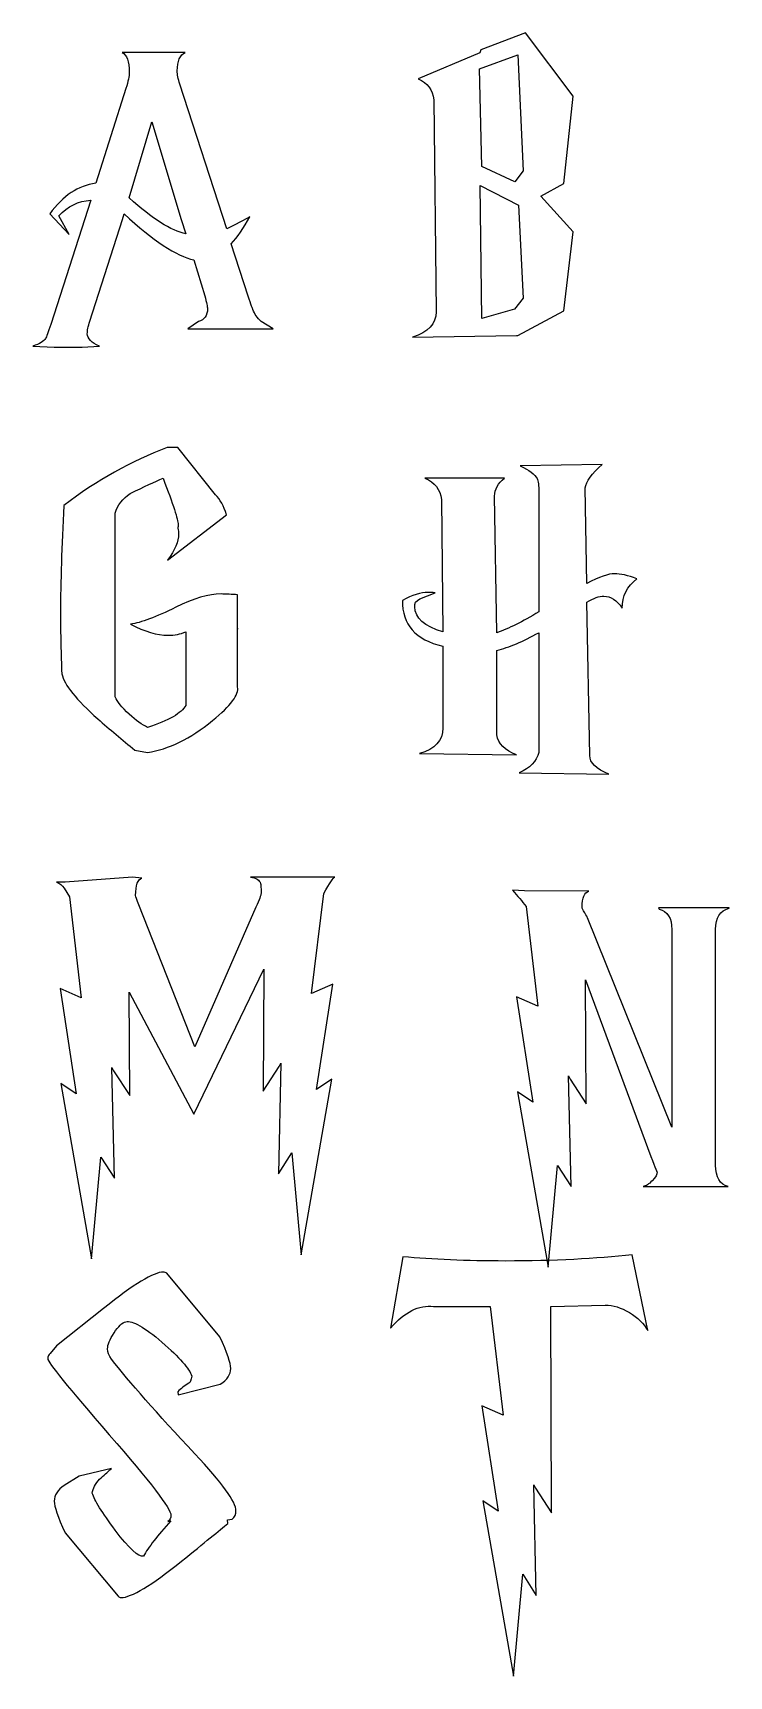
# Model space of a CAD drawing. Header units: centimetres. Extents: x -8.9 to 7.6, y -12.9 to 13.1.
# Drawn here: x -8.86 to -4.02, y 1.6 to 13.02 of the extents above; entities that cross this region are included whole.
import ezdxf

# ---------------------------------------------------------------- set-up
doc = ezdxf.new("R2010")
doc.units = ezdxf.units.CM
doc.header["$MEASUREMENT"] = 0
doc.layers.add('Layer 1', color=7, linetype='Continuous')

msp = doc.modelspace()

# ---------------------------------------------------------------- linework, layer by layer
at = {"layer": 'Layer 1', "color": 250}
for points, knots in [([(-5.107, 11.636), (-5.107, 11.636), (-5.172, 11.087), (-5.172, 11.087), (-5.172, 11.087), (-5.172, 11.087), (-5.491, 10.916), (-5.491, 10.916), (-5.491, 10.916), (-5.491, 10.916), (-5.5, 10.916), (-5.5, 10.916), (-5.5, 10.916), (-5.5, 10.916), (-6.223, 10.904), (-6.223, 10.904), (-6.223, 10.904), (-6.114, 10.938), (-6.06, 10.997), (-6.06, 11.081), (-6.06, 11.081), (-6.06, 11.081), (-6.075, 12.554), (-6.075, 12.554), (-6.075, 12.554), (-6.083, 12.623), (-6.119, 12.672), (-6.184, 12.701), (-6.184, 12.701), (-6.184, 12.701), (-5.756, 12.881), (-5.756, 12.881), (-5.756, 12.881), (-5.756, 12.881), (-5.75, 12.902), (-5.75, 12.902), (-5.75, 12.902), (-5.75, 12.902), (-5.438, 13.02), (-5.438, 13.02), (-5.438, 13.02), (-5.438, 13.02), (-5.107, 12.58), (-5.107, 12.58), (-5.107, 12.58), (-5.107, 12.58), (-5.172, 11.972), (-5.172, 11.972), (-5.172, 11.972), (-5.172, 11.972), (-5.331, 11.884), (-5.331, 11.884), (-5.331, 11.884), (-5.331, 11.884), (-5.107, 11.636), (-5.107, 11.636)], [0, 0, 0, 0, 0.066667, 0.066667, 0.066667, 0.066667, 0.133333, 0.133333, 0.133333, 0.133333, 0.2, 0.2, 0.2, 0.2, 0.266667, 0.266667, 0.266667, 0.266667, 0.333333, 0.333333, 0.333333, 0.333333, 0.4, 0.4, 0.4, 0.4, 0.466667, 0.466667, 0.466667, 0.466667, 0.533333, 0.533333, 0.533333, 0.533333, 0.6, 0.6, 0.6, 0.6, 0.666667, 0.666667, 0.666667, 0.666667, 0.733333, 0.733333, 0.733333, 0.733333, 0.8, 0.8, 0.8, 0.8, 0.866667, 0.866667, 0.866667, 0.866667, 1, 1, 1, 1]), ([(-8.61, 11.618), (-8.61, 11.618), (-8.743, 11.763), (-8.743, 11.763), (-8.743, 11.763), (-8.653, 11.887), (-8.546, 11.958), (-8.424, 11.975), (-8.424, 11.975), (-8.424, 11.975), (-8.215, 12.634), (-8.215, 12.634), (-8.215, 12.634), (-8.199, 12.683), (-8.191, 12.72), (-8.191, 12.746), (-8.191, 12.746), (-8.191, 12.821), (-8.208, 12.867), (-8.241, 12.884), (-8.241, 12.884), (-8.241, 12.884), (-7.802, 12.884), (-7.802, 12.884), (-7.802, 12.884), (-7.839, 12.867), (-7.858, 12.823), (-7.858, 12.755), (-7.858, 12.755), (-7.858, 12.731), (-7.852, 12.7), (-7.84, 12.663), (-7.84, 12.663), (-7.84, 12.663), (-7.514, 11.657), (-7.514, 11.657), (-7.514, 11.657), (-7.481, 11.673), (-7.427, 11.701), (-7.353, 11.742), (-7.353, 11.742), (-7.396, 11.662), (-7.44, 11.599), (-7.483, 11.553), (-7.483, 11.553), (-7.483, 11.553), (-7.366, 11.19), (-7.366, 11.19), (-7.366, 11.19), (-7.346, 11.129), (-7.334, 11.098), (-7.332, 11.096), (-7.332, 11.096), (-7.32, 11.066), (-7.302, 11.038), (-7.276, 11.014), (-7.276, 11.014), (-7.276, 11.014), (-7.191, 10.963), (-7.191, 10.963), (-7.191, 10.963), (-7.191, 10.963), (-7.784, 10.963), (-7.784, 10.963), (-7.784, 10.963), (-7.784, 10.963), (-7.71, 11.014), (-7.71, 11.014), (-7.71, 11.014), (-7.669, 11.024), (-7.648, 11.054), (-7.648, 11.104), (-7.648, 11.104), (-7.648, 11.116), (-7.654, 11.145), (-7.667, 11.191), (-7.667, 11.191), (-7.667, 11.191), (-7.743, 11.442), (-7.743, 11.442), (-7.743, 11.442), (-7.865, 11.468), (-8.026, 11.575), (-8.226, 11.762), (-8.226, 11.762), (-8.226, 11.762), (-8.239, 11.722), (-8.239, 11.722), (-8.239, 11.722), (-8.239, 11.722), (-8.466, 11.016), (-8.466, 11.016), (-8.466, 11.016), (-8.477, 10.979), (-8.483, 10.949), (-8.483, 10.928), (-8.483, 10.928), (-8.483, 10.894), (-8.455, 10.866), (-8.398, 10.842), (-8.398, 10.842), (-8.398, 10.842), (-8.519, 10.836), (-8.519, 10.836), (-8.519, 10.836), (-8.519, 10.836), (-8.713, 10.836), (-8.713, 10.836), (-8.713, 10.836), (-8.713, 10.836), (-8.861, 10.842), (-8.861, 10.842), (-8.861, 10.842), (-8.814, 10.858), (-8.784, 10.876), (-8.773, 10.895), (-8.773, 10.895), (-8.767, 10.905), (-8.755, 10.938), (-8.737, 10.993), (-8.737, 10.993), (-8.737, 10.993), (-8.459, 11.857), (-8.459, 11.857), (-8.459, 11.857), (-8.544, 11.851), (-8.618, 11.815), (-8.681, 11.748), (-8.681, 11.748), (-8.681, 11.748), (-8.61, 11.618), (-8.61, 11.618)], [0, 0, 0, 0, 0.029412, 0.029412, 0.029412, 0.029412, 0.058824, 0.058824, 0.058824, 0.058824, 0.088235, 0.088235, 0.088235, 0.088235, 0.117647, 0.117647, 0.117647, 0.117647, 0.147059, 0.147059, 0.147059, 0.147059, 0.176471, 0.176471, 0.176471, 0.176471, 0.205882, 0.205882, 0.205882, 0.205882, 0.235294, 0.235294, 0.235294, 0.235294, 0.264706, 0.264706, 0.264706, 0.264706, 0.294118, 0.294118, 0.294118, 0.294118, 0.323529, 0.323529, 0.323529, 0.323529, 0.352941, 0.352941, 0.352941, 0.352941, 0.382353, 0.382353, 0.382353, 0.382353, 0.411765, 0.411765, 0.411765, 0.411765, 0.441176, 0.441176, 0.441176, 0.441176, 0.470588, 0.470588, 0.470588, 0.470588, 0.5, 0.5, 0.5, 0.5, 0.529412, 0.529412, 0.529412, 0.529412, 0.558824, 0.558824, 0.558824, 0.558824, 0.588235, 0.588235, 0.588235, 0.588235, 0.617647, 0.617647, 0.617647, 0.617647, 0.647059, 0.647059, 0.647059, 0.647059, 0.676471, 0.676471, 0.676471, 0.676471, 0.705882, 0.705882, 0.705882, 0.705882, 0.735294, 0.735294, 0.735294, 0.735294, 0.764706, 0.764706, 0.764706, 0.764706, 0.794118, 0.794118, 0.794118, 0.794118, 0.823529, 0.823529, 0.823529, 0.823529, 0.852941, 0.852941, 0.852941, 0.852941, 0.882353, 0.882353, 0.882353, 0.882353, 0.911765, 0.911765, 0.911765, 0.911765, 0.941176, 0.941176, 0.941176, 0.941176, 1, 1, 1, 1]), ([(-5.759, 12.769), (-5.759, 12.769), (-5.742, 12.091), (-5.742, 12.091), (-5.742, 12.091), (-5.742, 12.091), (-5.513, 11.984), (-5.513, 11.984), (-5.513, 11.984), (-5.513, 11.984), (-5.455, 12.061), (-5.455, 12.061), (-5.455, 12.061), (-5.455, 12.061), (-5.491, 12.868), (-5.491, 12.868), (-5.491, 12.868), (-5.491, 12.868), (-5.759, 12.769), (-5.759, 12.769)], [0, 0, 0, 0, 0.166667, 0.166667, 0.166667, 0.166667, 0.333333, 0.333333, 0.333333, 0.333333, 0.5, 0.5, 0.5, 0.5, 0.666667, 0.666667, 0.666667, 0.666667, 1, 1, 1, 1]), ([(-7.798, 11.623), (-7.798, 11.623), (-7.83, 11.722), (-7.83, 11.722), (-7.83, 11.722), (-7.83, 11.722), (-8.035, 12.402), (-8.035, 12.402), (-8.035, 12.402), (-8.035, 12.402), (-8.191, 11.872), (-8.191, 11.872), (-8.191, 11.872), (-8.032, 11.727), (-7.901, 11.644), (-7.798, 11.623)], [0, 0, 0, 0, 0.2, 0.2, 0.2, 0.2, 0.4, 0.4, 0.4, 0.4, 0.6, 0.6, 0.6, 0.6, 1, 1, 1, 1]), ([(-5.742, 11.034), (-5.742, 11.034), (-5.514, 11.099), (-5.514, 11.099), (-5.514, 11.099), (-5.514, 11.099), (-5.455, 11.176), (-5.455, 11.176), (-5.455, 11.176), (-5.455, 11.176), (-5.488, 11.822), (-5.488, 11.822), (-5.488, 11.822), (-5.488, 11.822), (-5.753, 11.958), (-5.753, 11.958), (-5.753, 11.958), (-5.753, 11.958), (-5.742, 11.034), (-5.742, 11.034)], [0, 0, 0, 0, 0.166667, 0.166667, 0.166667, 0.166667, 0.333333, 0.333333, 0.333333, 0.333333, 0.5, 0.5, 0.5, 0.5, 0.666667, 0.666667, 0.666667, 0.666667, 1, 1, 1, 1]), ([(-8.182, 8.909), (-8.111, 8.919), (-8.007, 8.958), (-7.869, 9.027), (-7.869, 9.027), (-7.744, 9.088), (-7.638, 9.119), (-7.554, 9.119), (-7.554, 9.119), (-7.518, 9.119), (-7.48, 9.117), (-7.439, 9.113), (-7.439, 9.113), (-7.439, 9.113), (-7.439, 8.874), (-7.439, 8.874), (-7.439, 8.874), (-7.439, 8.874), (-7.439, 8.882), (-7.439, 8.882), (-7.439, 8.882), (-7.439, 8.882), (-7.439, 8.472), (-7.439, 8.472), (-7.439, 8.472), (-7.427, 8.421), (-7.485, 8.343), (-7.613, 8.239), (-7.613, 8.239), (-7.768, 8.113), (-7.919, 8.039), (-8.064, 8.018), (-8.064, 8.018), (-8.064, 8.018), (-8.153, 8.033), (-8.153, 8.033), (-8.153, 8.033), (-8.241, 8.105), (-8.327, 8.178), (-8.41, 8.251), (-8.41, 8.251), (-8.559, 8.383), (-8.643, 8.487), (-8.66, 8.564), (-8.66, 8.564), (-8.666, 8.7), (-8.669, 8.841), (-8.669, 8.989), (-8.669, 8.989), (-8.669, 9.201), (-8.661, 9.45), (-8.646, 9.735), (-8.646, 9.735), (-8.415, 9.911), (-8.176, 10.044), (-7.928, 10.137), (-7.928, 10.137), (-7.928, 10.137), (-7.855, 10.137), (-7.855, 10.137), (-7.855, 10.137), (-7.855, 10.137), (-7.592, 9.809), (-7.592, 9.809), (-7.592, 9.809), (-7.561, 9.778), (-7.535, 9.731), (-7.515, 9.67), (-7.515, 9.67), (-7.515, 9.67), (-7.925, 9.355), (-7.925, 9.355), (-7.925, 9.355), (-7.874, 9.424), (-7.849, 9.484), (-7.849, 9.535), (-7.849, 9.535), (-7.849, 9.548), (-7.851, 9.562), (-7.855, 9.576), (-7.855, 9.576), (-7.853, 9.584), (-7.852, 9.593), (-7.852, 9.603), (-7.852, 9.603), (-7.852, 9.634), (-7.887, 9.741), (-7.956, 9.924), (-7.956, 9.924), (-8.012, 9.901), (-8.088, 9.865), (-8.184, 9.818), (-8.184, 9.818), (-8.238, 9.783), (-8.273, 9.737), (-8.289, 9.682), (-8.289, 9.682), (-8.289, 9.682), (-8.289, 8.404), (-8.289, 8.404), (-8.289, 8.404), (-8.277, 8.371), (-8.244, 8.331), (-8.191, 8.283), (-8.191, 8.283), (-8.144, 8.24), (-8.102, 8.21), (-8.064, 8.192), (-8.064, 8.192), (-7.917, 8.239), (-7.828, 8.29), (-7.799, 8.345), (-7.799, 8.345), (-7.799, 8.345), (-7.799, 8.856), (-7.799, 8.856), (-7.799, 8.856), (-7.836, 8.84), (-7.877, 8.832), (-7.921, 8.832), (-7.921, 8.832), (-7.998, 8.832), (-8.085, 8.858), (-8.182, 8.909)], [0, 0, 0, 0, 0.03125, 0.03125, 0.03125, 0.03125, 0.0625, 0.0625, 0.0625, 0.0625, 0.09375, 0.09375, 0.09375, 0.09375, 0.125, 0.125, 0.125, 0.125, 0.15625, 0.15625, 0.15625, 0.15625, 0.1875, 0.1875, 0.1875, 0.1875, 0.21875, 0.21875, 0.21875, 0.21875, 0.25, 0.25, 0.25, 0.25, 0.28125, 0.28125, 0.28125, 0.28125, 0.3125, 0.3125, 0.3125, 0.3125, 0.34375, 0.34375, 0.34375, 0.34375, 0.375, 0.375, 0.375, 0.375, 0.40625, 0.40625, 0.40625, 0.40625, 0.4375, 0.4375, 0.4375, 0.4375, 0.46875, 0.46875, 0.46875, 0.46875, 0.5, 0.5, 0.5, 0.5, 0.53125, 0.53125, 0.53125, 0.53125, 0.5625, 0.5625, 0.5625, 0.5625, 0.59375, 0.59375, 0.59375, 0.59375, 0.625, 0.625, 0.625, 0.625, 0.65625, 0.65625, 0.65625, 0.65625, 0.6875, 0.6875, 0.6875, 0.6875, 0.71875, 0.71875, 0.71875, 0.71875, 0.75, 0.75, 0.75, 0.75, 0.78125, 0.78125, 0.78125, 0.78125, 0.8125, 0.8125, 0.8125, 0.8125, 0.84375, 0.84375, 0.84375, 0.84375, 0.875, 0.875, 0.875, 0.875, 0.90625, 0.90625, 0.90625, 0.90625, 0.9375, 0.9375, 0.9375, 0.9375, 1, 1, 1, 1]), ([(-6.066, 9.127), (-6.066, 9.127), (-6.172, 9.086), (-6.172, 9.086), (-6.172, 9.086), (-6.2, 9.072), (-6.212, 9.054), (-6.208, 9.03), (-6.208, 9.03), (-6.206, 8.951), (-6.141, 8.893), (-6.013, 8.856), (-6.013, 8.856), (-6.013, 8.856), (-6.022, 9.777), (-6.022, 9.777), (-6.022, 9.777), (-6.031, 9.846), (-6.069, 9.895), (-6.137, 9.924), (-6.137, 9.924), (-6.137, 9.924), (-5.585, 9.924), (-5.585, 9.924), (-5.585, 9.924), (-5.63, 9.889), (-5.653, 9.848), (-5.653, 9.8), (-5.653, 9.8), (-5.653, 9.8), (-5.638, 8.85), (-5.638, 8.85), (-5.638, 8.85), (-5.557, 8.878), (-5.46, 8.926), (-5.346, 8.995), (-5.346, 8.995), (-5.346, 8.995), (-5.346, 9.824), (-5.346, 9.824), (-5.346, 9.824), (-5.346, 9.873), (-5.35, 9.906), (-5.357, 9.921), (-5.357, 9.921), (-5.373, 9.951), (-5.412, 9.98), (-5.476, 10.01), (-5.476, 10.01), (-5.476, 10.01), (-4.906, 10.019), (-4.906, 10.019), (-4.906, 10.019), (-4.979, 9.956), (-5.018, 9.902), (-5.024, 9.856), (-5.024, 9.856), (-5.024, 9.856), (-5.013, 9.192), (-5.013, 9.192), (-5.013, 9.192), (-4.926, 9.238), (-4.862, 9.26), (-4.821, 9.26), (-4.821, 9.26), (-4.779, 9.26), (-4.727, 9.248), (-4.664, 9.225), (-4.664, 9.225), (-4.734, 9.172), (-4.768, 9.104), (-4.766, 9.021), (-4.766, 9.021), (-4.805, 9.076), (-4.848, 9.104), (-4.894, 9.104), (-4.894, 9.104), (-4.925, 9.104), (-4.965, 9.09), (-5.013, 9.063), (-5.013, 9.063), (-5.013, 9.063), (-4.992, 7.997), (-4.992, 7.997), (-4.992, 7.997), (-4.992, 7.946), (-4.948, 7.903), (-4.859, 7.867), (-4.859, 7.867), (-4.859, 7.867), (-5.482, 7.876), (-5.482, 7.876), (-5.482, 7.876), (-5.408, 7.908), (-5.362, 7.955), (-5.346, 8.018), (-5.346, 8.018), (-5.346, 8.018), (-5.346, 8.85), (-5.346, 8.85), (-5.346, 8.85), (-5.456, 8.789), (-5.553, 8.748), (-5.638, 8.726), (-5.638, 8.726), (-5.638, 8.726), (-5.638, 8.139), (-5.638, 8.139), (-5.638, 8.139), (-5.628, 8.08), (-5.582, 8.033), (-5.5, 8), (-5.5, 8), (-5.5, 8), (-6.175, 8.009), (-6.175, 8.009), (-6.175, 8.009), (-6.067, 8.042), (-6.013, 8.101), (-6.013, 8.186), (-6.013, 8.186), (-6.013, 8.186), (-6.013, 8.756), (-6.013, 8.756), (-6.013, 8.756), (-6.204, 8.801), (-6.297, 8.907), (-6.293, 9.074), (-6.293, 9.074), (-6.225, 9.112), (-6.166, 9.13), (-6.116, 9.13), (-6.116, 9.13), (-6.101, 9.13), (-6.084, 9.129), (-6.066, 9.127)], [0, 0, 0, 0, 0.028571, 0.028571, 0.028571, 0.028571, 0.057143, 0.057143, 0.057143, 0.057143, 0.085714, 0.085714, 0.085714, 0.085714, 0.114286, 0.114286, 0.114286, 0.114286, 0.142857, 0.142857, 0.142857, 0.142857, 0.171429, 0.171429, 0.171429, 0.171429, 0.2, 0.2, 0.2, 0.2, 0.228571, 0.228571, 0.228571, 0.228571, 0.257143, 0.257143, 0.257143, 0.257143, 0.285714, 0.285714, 0.285714, 0.285714, 0.314286, 0.314286, 0.314286, 0.314286, 0.342857, 0.342857, 0.342857, 0.342857, 0.371429, 0.371429, 0.371429, 0.371429, 0.4, 0.4, 0.4, 0.4, 0.428571, 0.428571, 0.428571, 0.428571, 0.457143, 0.457143, 0.457143, 0.457143, 0.485714, 0.485714, 0.485714, 0.485714, 0.514286, 0.514286, 0.514286, 0.514286, 0.542857, 0.542857, 0.542857, 0.542857, 0.571429, 0.571429, 0.571429, 0.571429, 0.6, 0.6, 0.6, 0.6, 0.628571, 0.628571, 0.628571, 0.628571, 0.657143, 0.657143, 0.657143, 0.657143, 0.685714, 0.685714, 0.685714, 0.685714, 0.714286, 0.714286, 0.714286, 0.714286, 0.742857, 0.742857, 0.742857, 0.742857, 0.771429, 0.771429, 0.771429, 0.771429, 0.8, 0.8, 0.8, 0.8, 0.828571, 0.828571, 0.828571, 0.828571, 0.857143, 0.857143, 0.857143, 0.857143, 0.885714, 0.885714, 0.885714, 0.885714, 0.914286, 0.914286, 0.914286, 0.914286, 0.942857, 0.942857, 0.942857, 0.942857, 1, 1, 1, 1]), ([(-8.188, 5.633), (-8.188, 5.633), (-8.3, 5.804), (-8.3, 5.804), (-8.3, 5.804), (-8.3, 5.804), (-8.312, 5.828), (-8.312, 5.828), (-8.312, 5.828), (-8.312, 5.828), (-8.294, 5.058), (-8.294, 5.058), (-8.294, 5.058), (-8.294, 5.058), (-8.389, 5.205), (-8.389, 5.205), (-8.389, 5.205), (-8.389, 5.205), (-8.454, 4.497), (-8.454, 4.497), (-8.454, 4.497), (-8.454, 4.497), (-8.666, 5.716), (-8.666, 5.716), (-8.666, 5.716), (-8.666, 5.716), (-8.56, 5.645), (-8.56, 5.645), (-8.56, 5.645), (-8.56, 5.645), (-8.672, 6.377), (-8.672, 6.377), (-8.672, 6.377), (-8.672, 6.377), (-8.525, 6.312), (-8.525, 6.312), (-8.525, 6.312), (-8.525, 6.312), (-8.607, 7.014), (-8.607, 7.014), (-8.607, 7.014), (-8.607, 7.014), (-8.643, 7.073), (-8.643, 7.073), (-8.643, 7.073), (-8.658, 7.095), (-8.676, 7.109), (-8.696, 7.115), (-8.696, 7.115), (-8.696, 7.115), (-8.637, 7.115), (-8.637, 7.115), (-8.637, 7.115), (-8.637, 7.115), (-8.168, 7.15), (-8.168, 7.15), (-8.168, 7.15), (-8.168, 7.15), (-8.103, 7.144), (-8.103, 7.144), (-8.103, 7.144), (-8.132, 7.136), (-8.147, 7.096), (-8.147, 7.023), (-8.147, 7.023), (-8.147, 7.015), (-8.14, 6.994), (-8.126, 6.958), (-8.126, 6.958), (-8.126, 6.958), (-7.737, 5.97), (-7.737, 5.97), (-7.737, 5.97), (-7.737, 5.97), (-7.312, 6.941), (-7.312, 6.941), (-7.312, 6.941), (-7.288, 6.994), (-7.276, 7.026), (-7.276, 7.038), (-7.276, 7.038), (-7.276, 7.077), (-7.277, 7.1), (-7.279, 7.106), (-7.279, 7.106), (-7.287, 7.131), (-7.311, 7.146), (-7.35, 7.15), (-7.35, 7.15), (-7.35, 7.15), (-6.763, 7.15), (-6.763, 7.15), (-6.763, 7.15), (-6.774, 7.146), (-6.8, 7.109), (-6.839, 7.038), (-6.839, 7.038), (-6.839, 7.038), (-6.925, 6.341), (-6.925, 6.341), (-6.925, 6.341), (-6.925, 6.341), (-6.777, 6.406), (-6.777, 6.406), (-6.777, 6.406), (-6.777, 6.406), (-6.89, 5.674), (-6.89, 5.674), (-6.89, 5.674), (-6.89, 5.674), (-6.783, 5.745), (-6.783, 5.745), (-6.783, 5.745), (-6.783, 5.745), (-6.996, 4.526), (-6.996, 4.526), (-6.996, 4.526), (-6.996, 4.526), (-7.061, 5.235), (-7.061, 5.235), (-7.061, 5.235), (-7.061, 5.235), (-7.155, 5.087), (-7.155, 5.087), (-7.155, 5.087), (-7.155, 5.087), (-7.138, 5.857), (-7.138, 5.857), (-7.138, 5.857), (-7.138, 5.857), (-7.149, 5.834), (-7.149, 5.834), (-7.149, 5.834), (-7.149, 5.834), (-7.261, 5.663), (-7.261, 5.663), (-7.261, 5.663), (-7.261, 5.663), (-7.256, 6.51), (-7.256, 6.51), (-7.256, 6.51), (-7.256, 6.51), (-7.743, 5.503), (-7.743, 5.503), (-7.743, 5.503), (-7.743, 5.503), (-8.191, 6.35), (-8.191, 6.35), (-8.191, 6.35), (-8.191, 6.35), (-8.188, 5.633), (-8.188, 5.633)], [0, 0, 0, 0, 0.025641, 0.025641, 0.025641, 0.025641, 0.051282, 0.051282, 0.051282, 0.051282, 0.076923, 0.076923, 0.076923, 0.076923, 0.102564, 0.102564, 0.102564, 0.102564, 0.128205, 0.128205, 0.128205, 0.128205, 0.153846, 0.153846, 0.153846, 0.153846, 0.179487, 0.179487, 0.179487, 0.179487, 0.205128, 0.205128, 0.205128, 0.205128, 0.230769, 0.230769, 0.230769, 0.230769, 0.25641, 0.25641, 0.25641, 0.25641, 0.282051, 0.282051, 0.282051, 0.282051, 0.307692, 0.307692, 0.307692, 0.307692, 0.333333, 0.333333, 0.333333, 0.333333, 0.358974, 0.358974, 0.358974, 0.358974, 0.384615, 0.384615, 0.384615, 0.384615, 0.410256, 0.410256, 0.410256, 0.410256, 0.435897, 0.435897, 0.435897, 0.435897, 0.461538, 0.461538, 0.461538, 0.461538, 0.487179, 0.487179, 0.487179, 0.487179, 0.512821, 0.512821, 0.512821, 0.512821, 0.538462, 0.538462, 0.538462, 0.538462, 0.564103, 0.564103, 0.564103, 0.564103, 0.589744, 0.589744, 0.589744, 0.589744, 0.615385, 0.615385, 0.615385, 0.615385, 0.641026, 0.641026, 0.641026, 0.641026, 0.666667, 0.666667, 0.666667, 0.666667, 0.692308, 0.692308, 0.692308, 0.692308, 0.717949, 0.717949, 0.717949, 0.717949, 0.74359, 0.74359, 0.74359, 0.74359, 0.769231, 0.769231, 0.769231, 0.769231, 0.794872, 0.794872, 0.794872, 0.794872, 0.820513, 0.820513, 0.820513, 0.820513, 0.846154, 0.846154, 0.846154, 0.846154, 0.871795, 0.871795, 0.871795, 0.871795, 0.897436, 0.897436, 0.897436, 0.897436, 0.923077, 0.923077, 0.923077, 0.923077, 0.948718, 0.948718, 0.948718, 0.948718, 1, 1, 1, 1]), ([(-5.016, 5.574), (-5.016, 5.574), (-5.128, 5.745), (-5.128, 5.745), (-5.128, 5.745), (-5.128, 5.745), (-5.139, 5.769), (-5.139, 5.769), (-5.139, 5.769), (-5.139, 5.769), (-5.122, 4.999), (-5.122, 4.999), (-5.122, 4.999), (-5.122, 4.999), (-5.216, 5.146), (-5.216, 5.146), (-5.216, 5.146), (-5.216, 5.146), (-5.281, 4.438), (-5.281, 4.438), (-5.281, 4.438), (-5.281, 4.438), (-5.494, 5.657), (-5.494, 5.657), (-5.494, 5.657), (-5.494, 5.657), (-5.387, 5.586), (-5.387, 5.586), (-5.387, 5.586), (-5.387, 5.586), (-5.5, 6.318), (-5.5, 6.318), (-5.5, 6.318), (-5.5, 6.318), (-5.352, 6.253), (-5.352, 6.253), (-5.352, 6.253), (-5.352, 6.253), (-5.435, 6.946), (-5.435, 6.946), (-5.435, 6.946), (-5.462, 6.984), (-5.494, 7.021), (-5.529, 7.059), (-5.529, 7.059), (-5.529, 7.059), (-5.446, 7.056), (-5.446, 7.056), (-5.446, 7.056), (-5.446, 7.056), (-4.998, 7.053), (-4.998, 7.053), (-4.998, 7.053), (-5.029, 7.045), (-5.045, 7.007), (-5.045, 6.941), (-5.045, 6.941), (-5.045, 6.935), (-5.039, 6.922), (-5.027, 6.902), (-5.027, 6.902), (-5.016, 6.882), (-5.009, 6.871), (-5.007, 6.867), (-5.007, 6.867), (-5.007, 6.867), (-4.422, 5.412), (-4.422, 5.412), (-4.422, 5.412), (-4.422, 5.412), (-4.422, 6.787), (-4.422, 6.787), (-4.422, 6.787), (-4.422, 6.866), (-4.452, 6.913), (-4.511, 6.929), (-4.511, 6.929), (-4.511, 6.929), (-4.514, 6.938), (-4.514, 6.938), (-4.514, 6.938), (-4.514, 6.938), (-4.024, 6.938), (-4.024, 6.938), (-4.024, 6.938), (-4.024, 6.938), (-4.024, 6.935), (-4.024, 6.935), (-4.024, 6.935), (-4.087, 6.917), (-4.118, 6.868), (-4.118, 6.787), (-4.118, 6.787), (-4.118, 6.787), (-4.118, 5.149), (-4.118, 5.149), (-4.118, 5.149), (-4.118, 5.064), (-4.089, 5.014), (-4.03, 4.999), (-4.03, 4.999), (-4.03, 4.999), (-4.62, 4.999), (-4.62, 4.999), (-4.62, 4.999), (-4.602, 5.003), (-4.582, 5.016), (-4.558, 5.04), (-4.558, 5.04), (-4.534, 5.064), (-4.523, 5.084), (-4.523, 5.102), (-4.523, 5.102), (-4.523, 5.092), (-4.537, 5.127), (-4.567, 5.208), (-4.567, 5.208), (-4.567, 5.208), (-5.021, 6.436), (-5.021, 6.436), (-5.021, 6.436), (-5.021, 6.436), (-5.016, 5.574), (-5.016, 5.574)], [0, 0, 0, 0, 0.03125, 0.03125, 0.03125, 0.03125, 0.0625, 0.0625, 0.0625, 0.0625, 0.09375, 0.09375, 0.09375, 0.09375, 0.125, 0.125, 0.125, 0.125, 0.15625, 0.15625, 0.15625, 0.15625, 0.1875, 0.1875, 0.1875, 0.1875, 0.21875, 0.21875, 0.21875, 0.21875, 0.25, 0.25, 0.25, 0.25, 0.28125, 0.28125, 0.28125, 0.28125, 0.3125, 0.3125, 0.3125, 0.3125, 0.34375, 0.34375, 0.34375, 0.34375, 0.375, 0.375, 0.375, 0.375, 0.40625, 0.40625, 0.40625, 0.40625, 0.4375, 0.4375, 0.4375, 0.4375, 0.46875, 0.46875, 0.46875, 0.46875, 0.5, 0.5, 0.5, 0.5, 0.53125, 0.53125, 0.53125, 0.53125, 0.5625, 0.5625, 0.5625, 0.5625, 0.59375, 0.59375, 0.59375, 0.59375, 0.625, 0.625, 0.625, 0.625, 0.65625, 0.65625, 0.65625, 0.65625, 0.6875, 0.6875, 0.6875, 0.6875, 0.71875, 0.71875, 0.71875, 0.71875, 0.75, 0.75, 0.75, 0.75, 0.78125, 0.78125, 0.78125, 0.78125, 0.8125, 0.8125, 0.8125, 0.8125, 0.84375, 0.84375, 0.84375, 0.84375, 0.875, 0.875, 0.875, 0.875, 0.90625, 0.90625, 0.90625, 0.90625, 0.9375, 0.9375, 0.9375, 0.9375, 1, 1, 1, 1]), ([(-6.29, 4.512), (-6.088, 4.492), (-5.851, 4.482), (-5.579, 4.482), (-5.579, 4.482), (-5.239, 4.482), (-4.945, 4.497), (-4.697, 4.526), (-4.697, 4.526), (-4.697, 4.526), (-4.588, 3.998), (-4.588, 3.998), (-4.588, 3.998), (-4.617, 4.047), (-4.66, 4.089), (-4.717, 4.124), (-4.717, 4.124), (-4.774, 4.158), (-4.831, 4.175), (-4.886, 4.175), (-4.886, 4.175), (-4.886, 4.175), (-5.263, 4.166), (-5.263, 4.166), (-5.263, 4.166), (-5.263, 4.166), (-5.258, 2.732), (-5.258, 2.732), (-5.258, 2.732), (-5.258, 2.732), (-5.37, 2.903), (-5.37, 2.903), (-5.37, 2.903), (-5.37, 2.903), (-5.381, 2.927), (-5.381, 2.927), (-5.381, 2.927), (-5.381, 2.927), (-5.364, 2.156), (-5.364, 2.156), (-5.364, 2.156), (-5.364, 2.156), (-5.458, 2.304), (-5.458, 2.304), (-5.458, 2.304), (-5.458, 2.304), (-5.523, 1.596), (-5.523, 1.596), (-5.523, 1.596), (-5.523, 1.596), (-5.736, 2.815), (-5.736, 2.815), (-5.736, 2.815), (-5.736, 2.815), (-5.629, 2.744), (-5.629, 2.744), (-5.629, 2.744), (-5.629, 2.744), (-5.742, 3.476), (-5.742, 3.476), (-5.742, 3.476), (-5.742, 3.476), (-5.594, 3.411), (-5.594, 3.411), (-5.594, 3.411), (-5.594, 3.411), (-5.685, 4.166), (-5.685, 4.166), (-5.685, 4.166), (-5.685, 4.166), (-6.078, 4.166), (-6.078, 4.166), (-6.078, 4.166), (-6.178, 4.178), (-6.278, 4.128), (-6.376, 4.016), (-6.376, 4.016), (-6.376, 4.016), (-6.29, 4.512), (-6.29, 4.512)], [0, 0, 0, 0, 0.047619, 0.047619, 0.047619, 0.047619, 0.095238, 0.095238, 0.095238, 0.095238, 0.142857, 0.142857, 0.142857, 0.142857, 0.190476, 0.190476, 0.190476, 0.190476, 0.238095, 0.238095, 0.238095, 0.238095, 0.285714, 0.285714, 0.285714, 0.285714, 0.333333, 0.333333, 0.333333, 0.333333, 0.380952, 0.380952, 0.380952, 0.380952, 0.428571, 0.428571, 0.428571, 0.428571, 0.47619, 0.47619, 0.47619, 0.47619, 0.52381, 0.52381, 0.52381, 0.52381, 0.571429, 0.571429, 0.571429, 0.571429, 0.619048, 0.619048, 0.619048, 0.619048, 0.666667, 0.666667, 0.666667, 0.666667, 0.714286, 0.714286, 0.714286, 0.714286, 0.761905, 0.761905, 0.761905, 0.761905, 0.809524, 0.809524, 0.809524, 0.809524, 0.857143, 0.857143, 0.857143, 0.857143, 0.904762, 0.904762, 0.904762, 0.904762, 1, 1, 1, 1]), ([(-7.506, 2.658), (-7.562, 2.611), (-7.669, 2.523), (-7.828, 2.396), (-7.828, 2.396), (-8.039, 2.226), (-8.178, 2.142), (-8.247, 2.142), (-8.247, 2.142), (-8.257, 2.142), (-8.264, 2.145), (-8.268, 2.151), (-8.268, 2.151), (-8.268, 2.151), (-8.637, 2.593), (-8.637, 2.593), (-8.637, 2.593), (-8.688, 2.703), (-8.713, 2.776), (-8.713, 2.812), (-8.713, 2.812), (-8.713, 2.855), (-8.69, 2.891), (-8.643, 2.921), (-8.643, 2.921), (-8.643, 2.921), (-8.539, 2.986), (-8.539, 2.986), (-8.539, 2.986), (-8.539, 2.986), (-8.315, 3.039), (-8.315, 3.039), (-8.315, 3.039), (-8.343, 3.013), (-8.37, 2.989), (-8.398, 2.965), (-8.398, 2.965), (-8.427, 2.934), (-8.444, 2.901), (-8.448, 2.868), (-8.448, 2.868), (-8.434, 2.819), (-8.381, 2.733), (-8.289, 2.611), (-8.289, 2.611), (-8.192, 2.481), (-8.126, 2.421), (-8.093, 2.431), (-8.093, 2.431), (-8.059, 2.49), (-7.996, 2.572), (-7.902, 2.676), (-7.902, 2.676), (-7.902, 2.676), (-7.923, 2.67), (-7.923, 2.67), (-7.923, 2.67), (-7.909, 2.68), (-7.902, 2.695), (-7.902, 2.714), (-7.902, 2.714), (-7.902, 2.76), (-8.045, 2.946), (-8.33, 3.274), (-8.33, 3.274), (-8.615, 3.601), (-8.758, 3.778), (-8.758, 3.803), (-8.758, 3.803), (-8.758, 3.819), (-8.752, 3.831), (-8.74, 3.839), (-8.74, 3.839), (-8.74, 3.839), (-8.696, 3.892), (-8.696, 3.892), (-8.696, 3.892), (-8.696, 3.892), (-8.371, 4.152), (-8.371, 4.152), (-8.371, 4.152), (-8.159, 4.321), (-8.02, 4.405), (-7.955, 4.405), (-7.955, 4.405), (-7.945, 4.405), (-7.937, 4.402), (-7.931, 4.397), (-7.931, 4.397), (-7.931, 4.397), (-7.562, 3.954), (-7.562, 3.954), (-7.562, 3.954), (-7.511, 3.844), (-7.486, 3.771), (-7.486, 3.735), (-7.486, 3.735), (-7.486, 3.692), (-7.51, 3.656), (-7.56, 3.626), (-7.56, 3.626), (-7.56, 3.626), (-7.852, 3.552), (-7.852, 3.552), (-7.852, 3.552), (-7.852, 3.552), (-7.855, 3.573), (-7.855, 3.573), (-7.855, 3.573), (-7.833, 3.595), (-7.807, 3.614), (-7.778, 3.632), (-7.778, 3.632), (-7.768, 3.636), (-7.761, 3.653), (-7.757, 3.682), (-7.757, 3.682), (-7.773, 3.733), (-7.842, 3.812), (-7.964, 3.917), (-7.964, 3.917), (-8.086, 4.022), (-8.169, 4.07), (-8.215, 4.06), (-8.215, 4.06), (-8.24, 4.054), (-8.268, 4.028), (-8.297, 3.982), (-8.297, 3.982), (-8.327, 3.936), (-8.342, 3.899), (-8.342, 3.871), (-8.342, 3.871), (-8.342, 3.848), (-8.333, 3.824), (-8.315, 3.8), (-8.315, 3.8), (-8.193, 3.643), (-8, 3.424), (-7.737, 3.142), (-7.737, 3.142), (-7.546, 2.94), (-7.45, 2.807), (-7.45, 2.744), (-7.45, 2.744), (-7.45, 2.722), (-7.459, 2.703), (-7.477, 2.688), (-7.477, 2.688), (-7.477, 2.688), (-7.509, 2.682), (-7.509, 2.682), (-7.509, 2.682), (-7.509, 2.682), (-7.506, 2.658), (-7.506, 2.658)], [0, 0, 0, 0, 0.025, 0.025, 0.025, 0.025, 0.05, 0.05, 0.05, 0.05, 0.075, 0.075, 0.075, 0.075, 0.1, 0.1, 0.1, 0.1, 0.125, 0.125, 0.125, 0.125, 0.15, 0.15, 0.15, 0.15, 0.175, 0.175, 0.175, 0.175, 0.2, 0.2, 0.2, 0.2, 0.225, 0.225, 0.225, 0.225, 0.25, 0.25, 0.25, 0.25, 0.275, 0.275, 0.275, 0.275, 0.3, 0.3, 0.3, 0.3, 0.325, 0.325, 0.325, 0.325, 0.35, 0.35, 0.35, 0.35, 0.375, 0.375, 0.375, 0.375, 0.4, 0.4, 0.4, 0.4, 0.425, 0.425, 0.425, 0.425, 0.45, 0.45, 0.45, 0.45, 0.475, 0.475, 0.475, 0.475, 0.5, 0.5, 0.5, 0.5, 0.525, 0.525, 0.525, 0.525, 0.55, 0.55, 0.55, 0.55, 0.575, 0.575, 0.575, 0.575, 0.6, 0.6, 0.6, 0.6, 0.625, 0.625, 0.625, 0.625, 0.65, 0.65, 0.65, 0.65, 0.675, 0.675, 0.675, 0.675, 0.7, 0.7, 0.7, 0.7, 0.725, 0.725, 0.725, 0.725, 0.75, 0.75, 0.75, 0.75, 0.775, 0.775, 0.775, 0.775, 0.8, 0.8, 0.8, 0.8, 0.825, 0.825, 0.825, 0.825, 0.85, 0.85, 0.85, 0.85, 0.875, 0.875, 0.875, 0.875, 0.9, 0.9, 0.9, 0.9, 0.925, 0.925, 0.925, 0.925, 0.95, 0.95, 0.95, 0.95, 1, 1, 1, 1])]:
    msp.add_open_spline(points, degree=3, knots=knots, dxfattribs=at)

doc.saveas('drawing.dxf')
